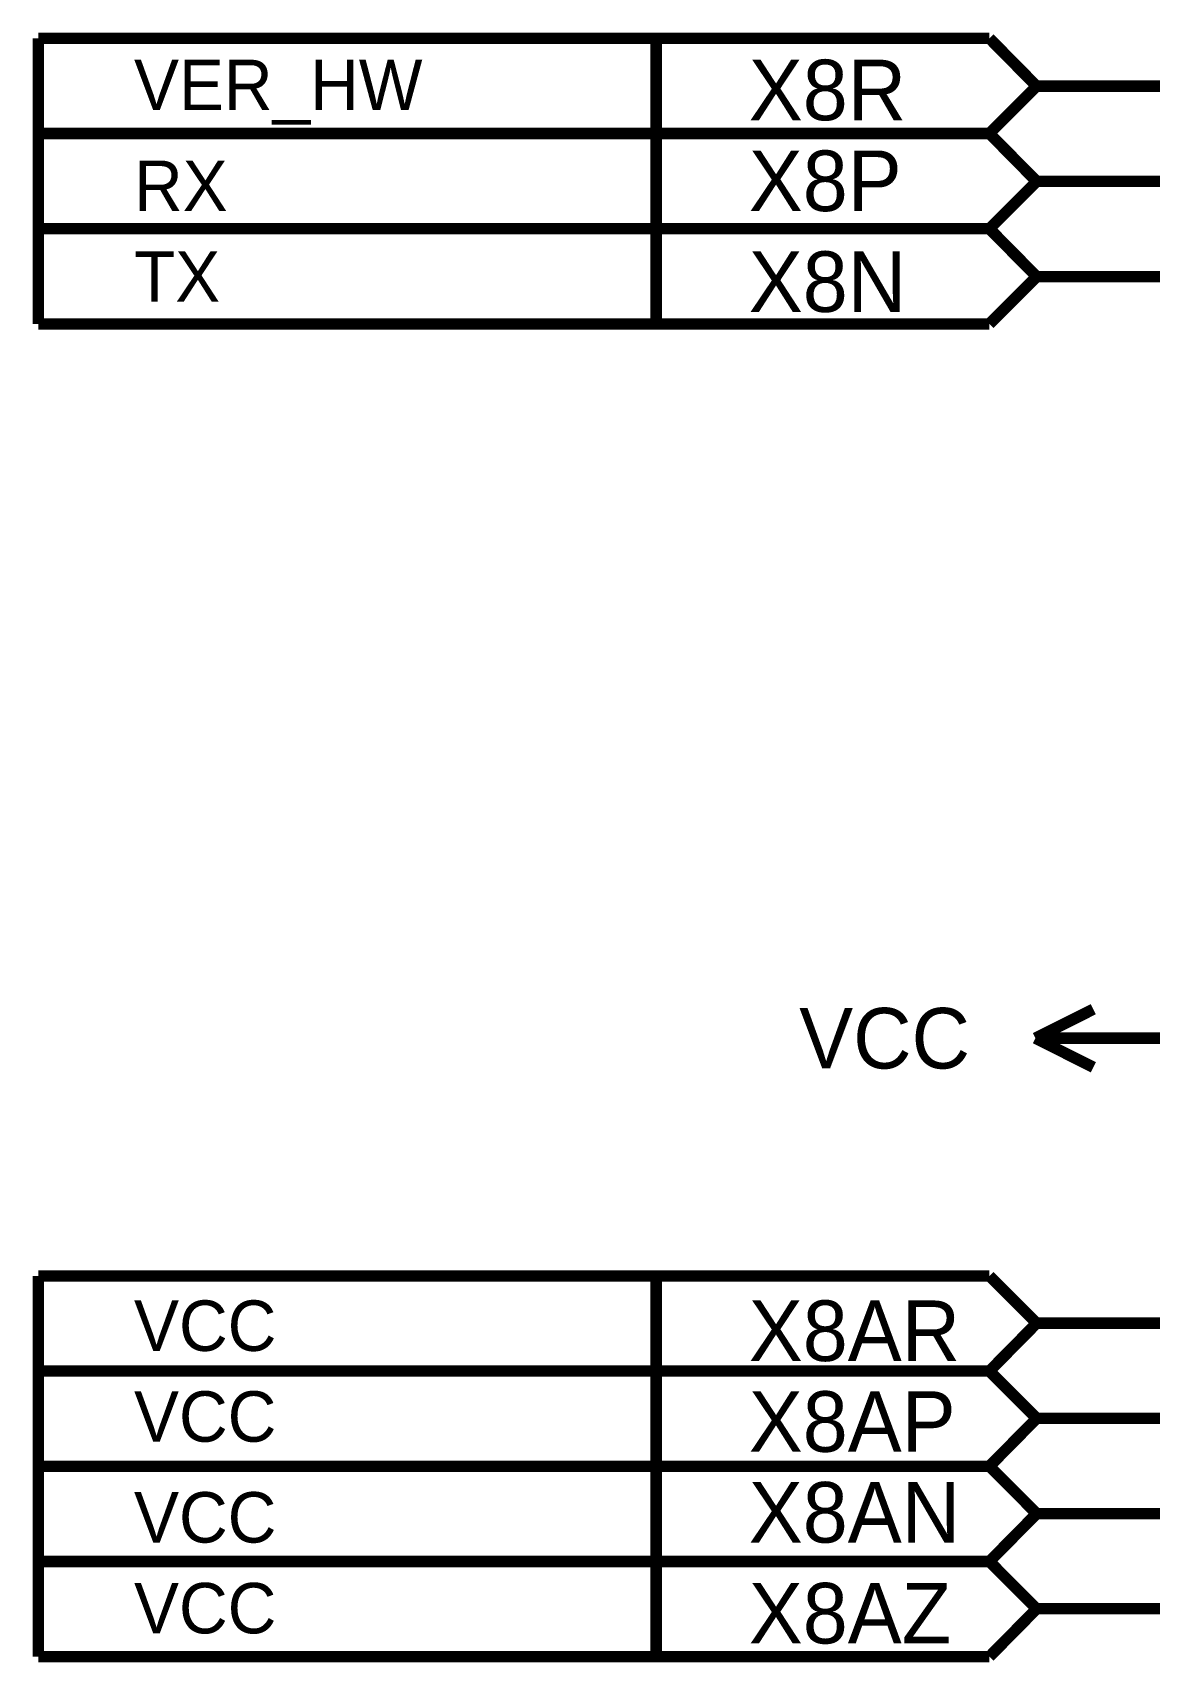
# Model space of a CAD drawing. Header units: millimetres. Extents: x 0 to 420, y 0 to 297.
# Drawn here: x 318.56 to 347.9, y 98.59 to 141.4 of the extents above; entities that cross this region are included whole.
import ezdxf

# ---------------------------------------------------------------- set-up
doc = ezdxf.new("R2010")
doc.units = ezdxf.units.MM
doc.layers.add('Sheet', color=255, linetype='Continuous')

msp = doc.modelspace()

# ---------------------------------------------------------------- linework, layer by layer
at = {"layer": 'Sheet', "const_width": 0.3}
for points in [[(343.7, 141.247), (318.707, 141.247)], [(318.707, 141.247), (318.707, 138.747)], [(334.944, 141.247), (334.944, 138.747)], [(344.941, 139.989), (343.7, 141.247)], [(343.7, 138.747), (344.941, 139.989)], [(344.941, 139.989), (347.44, 139.989)], [(362.435, 139.989), (347.44, 139.989)], [(343.7, 138.747), (318.707, 138.747)], [(318.707, 138.747), (318.707, 136.246)], [(318.707, 138.747), (343.7, 138.747)], [(334.944, 138.747), (334.944, 136.246)], [(344.941, 137.488), (343.7, 138.747)], [(343.7, 136.246), (344.941, 137.488)], [(344.941, 137.488), (347.44, 137.488)], [(362.435, 137.488), (347.44, 137.488)], [(343.7, 136.246), (318.707, 136.246)], [(318.707, 136.246), (318.707, 133.746)], [(318.707, 136.246), (343.7, 136.246)], [(334.944, 136.246), (334.944, 133.746)], [(344.941, 134.988), (343.7, 136.246)], [(343.7, 133.746), (344.941, 134.988)], [(344.941, 134.988), (347.44, 134.988)], [(362.435, 134.988), (347.44, 134.988)], [(318.707, 133.746), (343.7, 133.746)], [(344.908, 114.985), (346.43, 115.747)], [(344.908, 114.985), (346.43, 114.223)], [(347.44, 114.985), (344.908, 114.985)], [(354.938, 107.5), (354.938, 114.985), (347.44, 114.985)], [(343.7, 108.742), (318.707, 108.742)], [(318.707, 108.742), (318.707, 106.242)], [(334.944, 108.742), (334.944, 106.242)], [(344.941, 107.5), (343.7, 108.742)], [(343.7, 106.242), (344.941, 107.5)], [(344.941, 107.5), (347.44, 107.5)], [(347.44, 107.5), (354.938, 107.5), (354.938, 105), (354.938, 102.499), (354.938, 99.999), (347.44, 99.999)], [(343.7, 106.242), (318.707, 106.242)], [(318.707, 106.242), (318.707, 103.741)], [(318.707, 106.242), (343.7, 106.242)], [(334.944, 106.242), (334.944, 103.741)], [(344.941, 105), (343.7, 106.242)], [(343.7, 103.741), (344.941, 105)], [(344.941, 105), (347.44, 105)], [(347.44, 105), (354.938, 105)], [(343.7, 103.741), (318.707, 103.741)], [(318.707, 103.741), (318.707, 101.241)], [(318.707, 103.741), (343.7, 103.741)], [(334.944, 103.741), (334.944, 101.241)], [(344.941, 102.499), (343.7, 103.741)], [(343.7, 101.241), (344.941, 102.499)], [(344.941, 102.499), (347.44, 102.499)], [(347.44, 102.499), (354.938, 102.499)], [(318.707, 101.241), (343.7, 101.241)], [(343.7, 101.241), (318.707, 101.241)], [(318.707, 101.241), (318.707, 98.741)], [(334.944, 101.241), (334.944, 98.741)], [(344.941, 99.999), (343.7, 101.241)], [(343.7, 98.741), (344.941, 99.999)], [(344.941, 99.999), (347.44, 99.999)], [(318.707, 98.741), (343.7, 98.741)]]:
    msp.add_lwpolyline(points, dxfattribs=at)

# ---------------------------------------------------------------- texts
at = {"layer": 'Sheet'}
for s, height, p in [('VER_HW', 1.3247, (321.223, 139.36)), ('X8R', 1.5897, (337.377, 139.095)), ('X8P', 1.5897, (337.377, 136.71)), ('RX', 1.3247, (321.223, 136.71)), ('TX', 1.3247, (321.223, 134.326)), ('X8N', 1.5897, (337.377, 134.061)), ('VCC', 1.5897, (338.701, 114.19)), ('VCC', 1.3247, (321.223, 106.772)), ('X8AR', 1.5897, (337.377, 106.507)), ('X8AP', 1.5897, (337.377, 104.122)), ('VCC', 1.3247, (321.223, 104.387)), ('X8AN', 1.5897, (337.377, 101.738)), ('VCC', 1.3247, (321.223, 101.738)), ('VCC', 1.3247, (321.223, 99.353)), ('X8AZ', 1.5897, (337.377, 99.088))]:
    msp.add_text(s, height=height, dxfattribs=at).set_placement(p)

doc.saveas('drawing.dxf')
